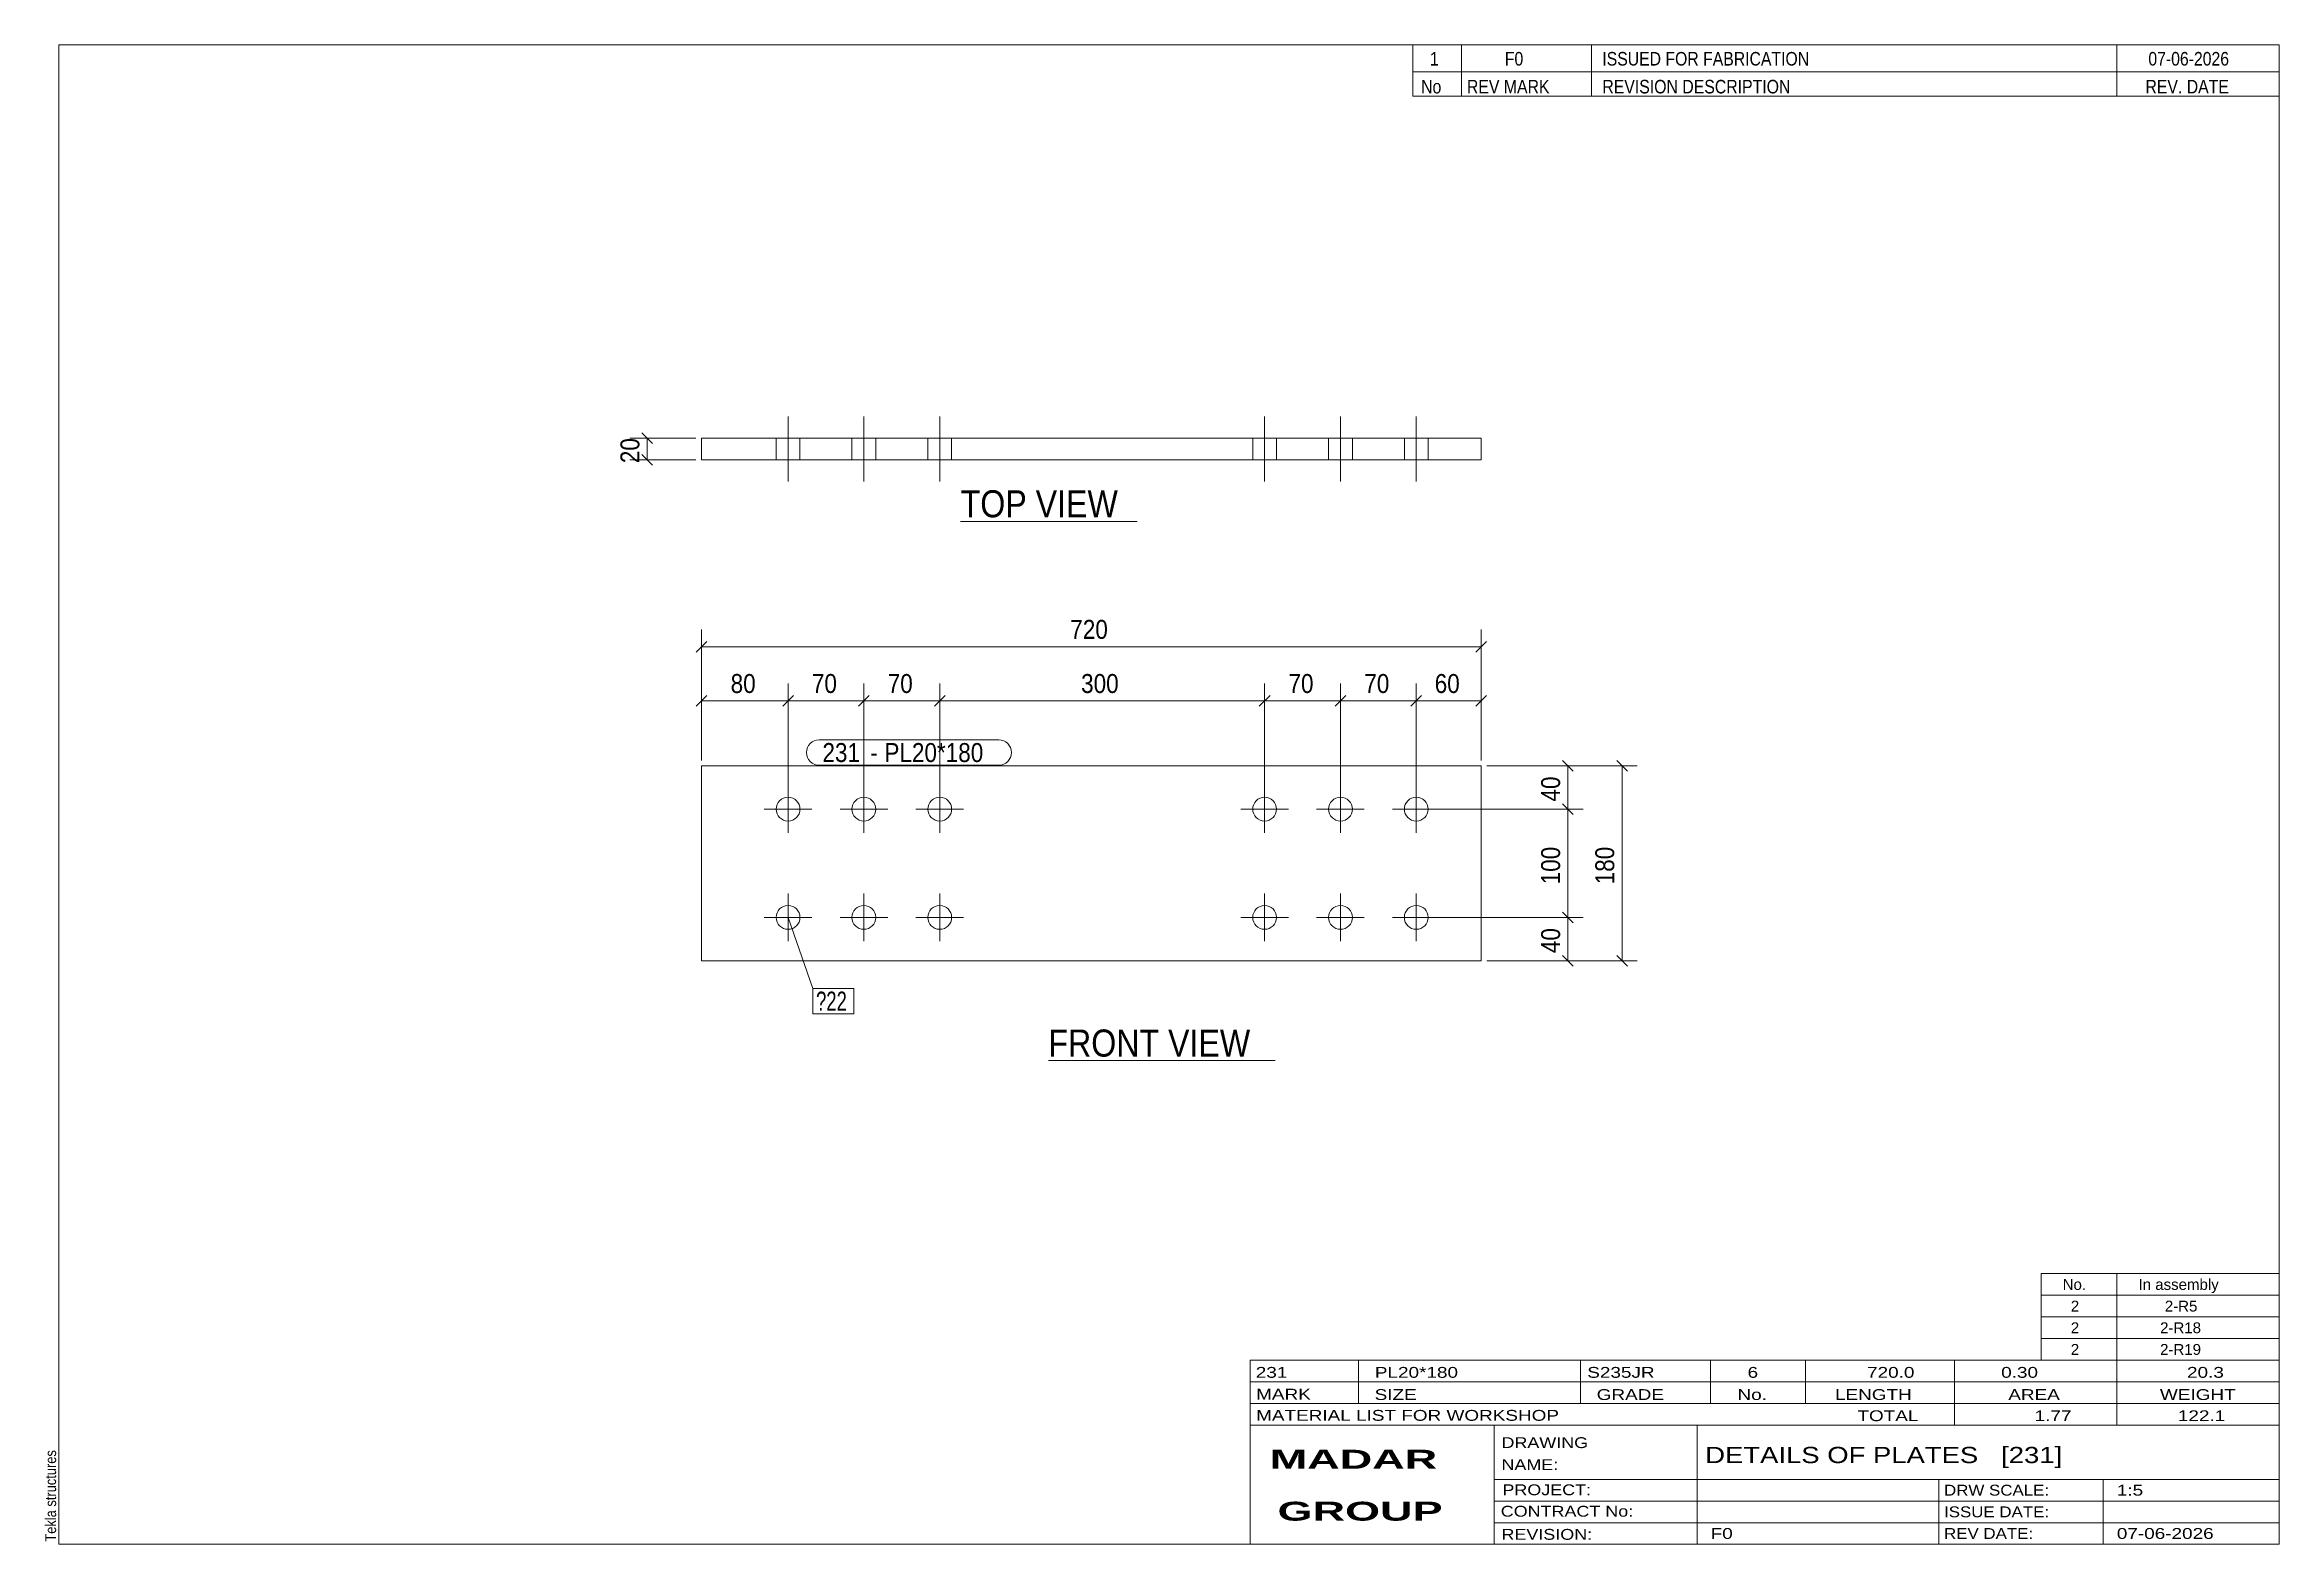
# Model space of a CAD drawing. Header units: millimetres. Extents: x 2 to 415, y 5 to 282.
import ezdxf

# ---------------------------------------------------------------- set-up
doc = ezdxf.new("R2010")
doc.units = ezdxf.units.MM
doc.linetypes.add('XKITLINE00', pattern=[0])
for name, color, linetype, lineweight in [('Bolt', 3, 'Continuous', 0), ('BoltMark', 7, 'Continuous', 0), ('Dimensions', 7, 'Continuous', 0), ('DrawingSheet', 5, 'Continuous', 0), ('OtherObjectType', 7, 'Continuous', 0), ('Part', 2, 'Continuous', 0), ('PartMark', 7, 'Continuous', 0)]:
    doc.layers.add(name, color=color, linetype=linetype, lineweight=lineweight)
doc.styles.add('ARIAL', font='ARIAL.TTF')
doc.styles.add('ARIAL_BOLD', font='ARIALBD.TTF')
doc.styles.add('ARIAL_NARROW', font='ARIALN.TTF')

# ---------------------------------------------------------------- blocks, each defined once
blk = doc.blocks.new('*A1')
at = {"layer": 'Bolt', "color": 3, "linetype": 'XKITLINE00', "lineweight": 0}
for p, q in [((139.65, 145.2), (139.65, 136.4)), ((153.65, 145.2), (153.65, 136.4)), ((167.65, 145.2), (167.65, 136.4)), ((227.65, 145.2), (227.65, 136.4)), ((241.65, 145.2), (241.65, 136.4)), ((255.65, 145.2), (255.65, 136.4)), ((135.25, 140.8), (144.05, 140.8)), ((149.25, 140.8), (158.05, 140.8)), ((163.25, 140.8), (172.05, 140.8)), ((223.25, 140.8), (232.05, 140.8)), ((237.25, 140.8), (246.05, 140.8)), ((251.25, 140.8), (260.05, 140.8)), ((139.65, 125.2), (139.65, 116.4)), ((153.65, 125.2), (153.65, 116.4)), ((167.65, 125.2), (167.65, 116.4)), ((227.65, 125.2), (227.65, 116.4)), ((241.65, 125.2), (241.65, 116.4)), ((255.65, 125.2), (255.65, 116.4)), ((135.25, 120.8), (144.05, 120.8)), ((149.25, 120.8), (158.05, 120.8)), ((163.25, 120.8), (172.05, 120.8)), ((223.25, 120.8), (232.05, 120.8)), ((237.25, 120.8), (246.05, 120.8)), ((251.25, 120.8), (260.05, 120.8))]:
    blk.add_line(p, q, dxfattribs=at)
for centre in [(139.65, 140.8), (153.65, 140.8), (167.65, 140.8), (227.65, 140.8), (241.65, 140.8), (255.65, 140.8), (139.65, 120.8), (153.65, 120.8), (167.65, 120.8), (227.65, 120.8), (241.65, 120.8), (255.65, 120.8)]:
    blk.add_circle(centre, 2.2, dxfattribs=at)
blk = doc.blocks.new('*A2')
at = {"layer": 'Part', "color": 2, "linetype": 'XKITLINE00', "lineweight": 0}
for p, q in [((123.65, 112.8), (123.65, 148.8)), ((123.65, 148.8), (267.65, 148.8)), ((267.65, 148.8), (267.65, 112.8)), ((267.65, 112.8), (123.65, 112.8))]:
    blk.add_line(p, q, dxfattribs=at)
blk = doc.blocks.new('*A3')
at = {"layer": 'Bolt', "color": 3, "linetype": 'XKITLINE00', "lineweight": 0}
for p, q in [((139.65, 213.3), (139.65, 201.3)), ((139.65, 213.3), (139.65, 201.3)), ((153.65, 213.3), (153.65, 201.3)), ((153.65, 213.3), (153.65, 201.3)), ((167.65, 213.3), (167.65, 201.3)), ((167.65, 213.3), (167.65, 201.3)), ((227.65, 213.3), (227.65, 201.3)), ((227.65, 213.3), (227.65, 201.3)), ((241.65, 213.3), (241.65, 201.3)), ((241.65, 213.3), (241.65, 201.3)), ((255.65, 213.3), (255.65, 201.3)), ((255.65, 213.3), (255.65, 201.3)), ((137.45, 209.3), (137.45, 205.3)), ((137.45, 209.3), (137.45, 205.3)), ((141.85, 209.3), (141.85, 205.3)), ((141.85, 209.3), (141.85, 205.3)), ((151.45, 209.3), (151.45, 205.3)), ((151.45, 209.3), (151.45, 205.3)), ((155.85, 209.3), (155.85, 205.3)), ((155.85, 209.3), (155.85, 205.3)), ((165.45, 209.3), (165.45, 205.3)), ((165.45, 209.3), (165.45, 205.3)), ((169.85, 209.3), (169.85, 205.3)), ((169.85, 209.3), (169.85, 205.3)), ((225.45, 209.3), (225.45, 205.3)), ((225.45, 209.3), (225.45, 205.3)), ((229.85, 209.3), (229.85, 205.3)), ((229.85, 209.3), (229.85, 205.3)), ((239.45, 209.3), (239.45, 205.3)), ((239.45, 209.3), (239.45, 205.3)), ((243.85, 209.3), (243.85, 205.3)), ((243.85, 209.3), (243.85, 205.3)), ((253.45, 209.3), (253.45, 205.3)), ((253.45, 209.3), (253.45, 205.3)), ((257.85, 209.3), (257.85, 205.3)), ((257.85, 209.3), (257.85, 205.3))]:
    blk.add_line(p, q, dxfattribs=at)
blk = doc.blocks.new('*A4')
at = {"layer": 'Part', "color": 2, "linetype": 'XKITLINE00', "lineweight": 0}
for p, q in [((123.65, 205.3), (123.65, 209.3)), ((267.65, 209.3), (123.65, 209.3)), ((267.65, 205.3), (267.65, 209.3)), ((267.65, 205.3), (123.65, 205.3))]:
    blk.add_line(p, q, dxfattribs=at)
blk = doc.blocks.new('*A5')
at = {"layer": 'DrawingSheet', "color": 5, "linetype": 'XKITLINE00', "lineweight": 0}
for p, q in [((415, 282), (5, 282)), ((5, 282), (5, 5)), ((415, 5), (415, 282)), ((5, 5), (415, 5))]:
    blk.add_line(p, q, dxfattribs=at)
at = {"layer": 'DrawingSheet', "color": 5, "style": 'ARIAL', "width": 0.85}
blk.add_text('Tekla structures', height=2, rotation=90, dxfattribs=at).set_placement((4.5, 5.5))
blk = doc.blocks.new('*A6')
at = {"layer": 'OtherObjectType', "color": 7, "linetype": 'XKITLINE00', "lineweight": 0}
for p, q in [((371, 55), (415, 55)), ((371, 51), (371, 55)), ((385, 51), (385, 55)), ((415, 51), (415, 55)), ((371, 51), (415, 51)), ((371, 47), (371, 51)), ((385, 47), (385, 51)), ((415, 47), (415, 51)), ((371, 47), (415, 47)), ((371, 43), (371, 47)), ((385, 43), (385, 47)), ((415, 43), (415, 47)), ((371, 43), (415, 43)), ((371, 39), (371, 43)), ((385, 39), (385, 43)), ((415, 39), (415, 43)), ((371, 39), (415, 39))]:
    blk.add_line(p, q, dxfattribs=at)
at = {"layer": 'OtherObjectType', "color": 7, "style": 'ARIAL_NARROW', "width": 1.211571}
for s, p in [('No.', (375, 52)), ('In assembly', (389, 52)), ('2', (376.5, 48)), ('2-R5', (393.86, 48)), ('2', (376.5, 44)), ('2-R18', (392.99, 44)), ('2', (376.5, 40)), ('2-R19', (392.99, 40))]:
    blk.add_text(s, height=2, dxfattribs=at).set_placement(p)
blk = doc.blocks.new('*A7')
at = {"layer": 'OtherObjectType', "color": 7, "linetype": 'XKITLINE00', "lineweight": 0}
for p, q in [((255, 282), (415, 282)), ((415, 282), (255, 282)), ((255, 282), (255, 277)), ((264, 282), (264, 277)), ((288, 282), (288, 277)), ((385, 282), (385, 277)), ((415, 282), (415, 277)), ((255, 277), (415, 277)), ((255, 277), (255, 272.5)), ((255, 277), (415, 277)), ((264, 277), (264, 272.5)), ((288, 277), (288, 272.5)), ((385, 277), (385, 272.5)), ((415, 277), (415, 272.5)), ((415, 272.5), (255, 272.5))]:
    blk.add_line(p, q, dxfattribs=at)
at = {"layer": 'OtherObjectType', "color": 7, "style": 'ARIAL_NARROW'}
for s, width, p in [('1', 1.017001, (258.16, 278.15)), ('F0', 1.017001, (272, 278.15)), ('ISSUED FOR FABRICATION', 1.017001, (290, 278.15)), ('07-06-2026', 1.017001, (390.82, 278.15)), ('No', 1.02, (256.54, 273)), ('REV MARK', 1.02, (265, 273)), ('REVISION DESCRIPTION', 1.02, (290, 273)), ('REV. DATE', 1.02, (390.28, 273))]:
    blk.add_text(s, height=2.5, dxfattribs=dict(at, width=width)).set_placement(p)
blk = doc.blocks.new('*A8')
at = {"layer": 'OtherObjectType', "color": 7, "linetype": 'XKITLINE00', "lineweight": 0}
for p, q in [((225, 39), (415, 39)), ((225, 39), (225, 35)), ((225, 39), (415, 39)), ((245, 35), (245, 39)), ((286, 35), (286, 39)), ((310, 35), (310, 39)), ((327.5, 35), (327.5, 39)), ((355, 35), (355, 39)), ((385, 35), (385, 39)), ((415, 35), (415, 39)), ((225, 35), (415, 35)), ((225, 35), (225, 5)), ((225, 35), (415, 35)), ((245, 31), (245, 35)), ((286, 31), (286, 35)), ((310, 31), (310, 35)), ((327.5, 31), (327.5, 35)), ((355, 31), (355, 35)), ((385, 31), (385, 35)), ((415, 31), (415, 35)), ((225, 31), (415, 31)), ((355, 27), (355, 31)), ((385, 27), (385, 31)), ((415, 27), (415, 31)), ((225, 27), (415, 27)), ((270, 21), (270, 27)), ((307.5, 17), (307.5, 27)), ((415, 21), (415, 27)), ((270, 21), (270, 5)), ((415, 17), (415, 21)), ((270, 17), (415, 17)), ((307.5, 5), (307.5, 17)), ((352.16, 13), (352.16, 17)), ((382.5, 5), (382.5, 17)), ((415, 13), (415, 17)), ((270, 13), (415, 13)), ((352.16, 5), (352.16, 13)), ((415, 9), (415, 13)), ((270, 9), (415, 9)), ((415, 5), (415, 9)), ((225, 5), (415, 5)), ((262.5, 5), (415, 5))]:
    blk.add_line(p, q, dxfattribs=at)
at = {"layer": 'OtherObjectType', "color": 7, "style": 'ARIAL_NARROW'}
for s, height, width, p in [('231', 2, 1.525501, (226.01, 35.76)), ('PL20*180', 2, 1.525501, (248, 35.76)), ('S235JR', 2, 1.525501, (287.22, 35.76)), ('6', 2, 1.525501, (316.82, 35.76)), ('720.0', 2, 1.525501, (338.88, 35.76)), ('0.30', 2, 1.525501, (363.64, 35.76)), ('20.3', 2, 1.525501, (397.96, 35.76)), ('MARK', 2, 1.525501, (226.08, 31.73)), ('SIZE', 2, 1.525501, (247.96, 31.66)), ('GRADE', 2, 1.525501, (288.96, 31.66)), ('No.', 2, 1.525501, (314.96, 31.66)), ('LENGTH', 2, 1.525501, (332.96, 31.66)), ('AREA', 2, 1.525501, (364.96, 31.66)), ('WEIGHT', 2, 1.525501, (392.96, 31.66)), ('MATERIAL LIST FOR WORKSHOP', 2, 1.525501, (226.08, 27.82)), ('TOTAL', 2, 1.525501, (337.1, 27.75)), ('1.77', 2, 1.525501, (369.83, 27.75)), ('122.1', 2, 1.525501, (396.27, 27.75)), ('DRAWING', 2, 1.445, (271.38, 22.78)), ('NAME:', 2, 1.445, (271.38, 18.72)), ('DETAILS OF PLATES   [231]', 3, 1.474651, (309, 20)), ('PROJECT:', 2, 1.445, (271.55, 14.07)), ('DRW SCALE:', 2, 1.36, (353.1, 14)), ('1:5', 2, 1.525501, (385, 14)), ('CONTRACT No:', 2, 1.445, (271.25, 10.11)), ('ISSUE DATE:', 2, 1.36, (353.1, 10)), ('REVISION:', 2, 1.445, (271.38, 5.84)), ('F0', 2, 1.525501, (310, 6)), ('REV DATE:', 2, 1.36, (353.1, 6)), ('07-06-2026', 2, 1.525501, (385, 6))]:
    blk.add_text(s, height=height, dxfattribs=dict(at, width=width)).set_placement(p)
at = {"layer": 'OtherObjectType', "color": 1, "style": 'ARIAL_BOLD', "width": 1.7}
for s, p in [('MADAR ', (228.58, 18.97)), ('GROUP', (230.03, 9.37))]:
    blk.add_text(s, height=3.5, dxfattribs=at).set_placement(p)
blk = doc.blocks.new('*A9')
at = {"layer": 'Dimensions', "color": 7, "linetype": 'XKITLINE00', "lineweight": 0}
for p, q in [((123.65, 149.8), (123.65, 174)), ((267.65, 149.8), (267.65, 174)), ((124.64, 171.79), (122.66, 169.81)), ((123.65, 170.8), (267.65, 170.8)), ((268.64, 171.79), (266.66, 169.81))]:
    blk.add_line(p, q, dxfattribs=at)
at = {"layer": 'Dimensions', "color": 3}
for p in [(123.65, 170.8), (267.65, 170.8)]:
    blk.add_point(p, dxfattribs=at)
at = {"layer": 'Dimensions', "color": 3, "style": 'ARIAL', "width": 0.85}
blk.add_text('720', height=3.5, dxfattribs=at).set_placement((191.76, 172.25))
blk = doc.blocks.new('*A10')
at = {"layer": 'Dimensions', "color": 7, "linetype": 'XKITLINE00', "lineweight": 0}
for p, q in [((124.64, 161.79), (122.66, 159.81)), ((123.65, 149.8), (123.65, 164)), ((140.64, 161.79), (138.66, 159.81)), ((139.65, 141.8), (139.65, 164)), ((123.65, 160.8), (139.65, 160.8))]:
    blk.add_line(p, q, dxfattribs=at)
at = {"layer": 'Dimensions', "color": 3}
for p in [(123.65, 160.8), (139.65, 160.8)]:
    blk.add_point(p, dxfattribs=at)
at = {"layer": 'Dimensions', "color": 3, "style": 'ARIAL', "width": 0.85}
blk.add_text('80', height=3.5, dxfattribs=at).set_placement((129.05, 162.25))
blk = doc.blocks.new('*A11')
at = {"layer": 'Dimensions', "color": 7, "linetype": 'XKITLINE00', "lineweight": 0}
for p, q in [((140.64, 161.79), (138.66, 159.81)), ((139.65, 141.8), (139.65, 164)), ((154.64, 161.79), (152.66, 159.81)), ((153.65, 141.8), (153.65, 164)), ((139.65, 160.8), (153.65, 160.8))]:
    blk.add_line(p, q, dxfattribs=at)
at = {"layer": 'Dimensions', "color": 3}
for p in [(139.65, 160.8), (153.65, 160.8)]:
    blk.add_point(p, dxfattribs=at)
at = {"layer": 'Dimensions', "color": 3, "style": 'ARIAL', "width": 0.85}
blk.add_text('70', height=3.5, dxfattribs=at).set_placement((144.05, 162.25))
blk = doc.blocks.new('*A12')
at = {"layer": 'Dimensions', "color": 7, "linetype": 'XKITLINE00', "lineweight": 0}
for p, q in [((154.64, 161.79), (152.66, 159.81)), ((153.65, 141.8), (153.65, 164)), ((168.64, 161.79), (166.66, 159.81)), ((167.65, 141.8), (167.65, 164)), ((153.65, 160.8), (167.65, 160.8))]:
    blk.add_line(p, q, dxfattribs=at)
at = {"layer": 'Dimensions', "color": 3}
for p in [(153.65, 160.8), (167.65, 160.8)]:
    blk.add_point(p, dxfattribs=at)
at = {"layer": 'Dimensions', "color": 3, "style": 'ARIAL', "width": 0.85}
blk.add_text('70', height=3.5, dxfattribs=at).set_placement((158.05, 162.25))
blk = doc.blocks.new('*A13')
at = {"layer": 'Dimensions', "color": 7, "linetype": 'XKITLINE00', "lineweight": 0}
for p, q in [((168.64, 161.79), (166.66, 159.81)), ((167.65, 141.8), (167.65, 164)), ((228.64, 161.79), (226.66, 159.81)), ((227.65, 141.8), (227.65, 164)), ((167.65, 160.8), (227.65, 160.8))]:
    blk.add_line(p, q, dxfattribs=at)
at = {"layer": 'Dimensions', "color": 3}
for p in [(167.65, 160.8), (227.65, 160.8)]:
    blk.add_point(p, dxfattribs=at)
at = {"layer": 'Dimensions', "color": 3, "style": 'ARIAL', "width": 0.85}
blk.add_text('300', height=3.5, dxfattribs=at).set_placement((193.76, 162.25))
blk = doc.blocks.new('*A14')
at = {"layer": 'Dimensions', "color": 7, "linetype": 'XKITLINE00', "lineweight": 0}
for p, q in [((228.64, 161.79), (226.66, 159.81)), ((227.65, 141.8), (227.65, 164)), ((242.64, 161.79), (240.66, 159.81)), ((241.65, 141.8), (241.65, 164)), ((227.65, 160.8), (241.65, 160.8))]:
    blk.add_line(p, q, dxfattribs=at)
at = {"layer": 'Dimensions', "color": 3}
for p in [(227.65, 160.8), (241.65, 160.8)]:
    blk.add_point(p, dxfattribs=at)
at = {"layer": 'Dimensions', "color": 3, "style": 'ARIAL', "width": 0.85}
blk.add_text('70', height=3.5, dxfattribs=at).set_placement((232.05, 162.25))
blk = doc.blocks.new('*A15')
at = {"layer": 'Dimensions', "color": 7, "linetype": 'XKITLINE00', "lineweight": 0}
for p, q in [((242.64, 161.79), (240.66, 159.81)), ((241.65, 141.8), (241.65, 164)), ((256.64, 161.79), (254.66, 159.81)), ((255.65, 141.8), (255.65, 164)), ((241.65, 160.8), (255.65, 160.8))]:
    blk.add_line(p, q, dxfattribs=at)
at = {"layer": 'Dimensions', "color": 3}
for p in [(241.65, 160.8), (255.65, 160.8)]:
    blk.add_point(p, dxfattribs=at)
at = {"layer": 'Dimensions', "color": 3, "style": 'ARIAL', "width": 0.85}
blk.add_text('70', height=3.5, dxfattribs=at).set_placement((246.05, 162.25))
blk = doc.blocks.new('*A16')
at = {"layer": 'Dimensions', "color": 7, "linetype": 'XKITLINE00', "lineweight": 0}
for p, q in [((256.64, 161.79), (254.66, 159.81)), ((255.65, 141.8), (255.65, 164)), ((268.64, 161.79), (266.66, 159.81)), ((267.65, 149.8), (267.65, 164)), ((255.65, 160.8), (267.65, 160.8))]:
    blk.add_line(p, q, dxfattribs=at)
at = {"layer": 'Dimensions', "color": 3}
for p in [(255.65, 160.8), (267.65, 160.8)]:
    blk.add_point(p, dxfattribs=at)
at = {"layer": 'Dimensions', "color": 3, "style": 'ARIAL', "width": 0.85}
blk.add_text('60', height=3.5, dxfattribs=at).set_placement((259.05, 162.25))
blk = doc.blocks.new('*A17')
at = {"layer": 'Dimensions', "color": 7, "linetype": 'XKITLINE00', "lineweight": 0}
for p, q in [((268.65, 148.8), (296.45, 148.8)), ((292.66, 149.79), (294.64, 147.81)), ((293.65, 112.8), (293.65, 148.8)), ((268.65, 112.8), (296.45, 112.8)), ((292.66, 113.79), (294.64, 111.81))]:
    blk.add_line(p, q, dxfattribs=at)
at = {"layer": 'Dimensions', "color": 3}
for p in [(293.65, 148.8), (293.65, 112.8)]:
    blk.add_point(p, dxfattribs=at)
at = {"layer": 'Dimensions', "color": 3, "style": 'ARIAL', "width": 0.85}
blk.add_text('180', height=3.5, rotation=90.0002, dxfattribs=at).set_placement((292.2, 126.91))
blk = doc.blocks.new('*A18')
at = {"layer": 'Dimensions', "color": 7, "linetype": 'XKITLINE00', "lineweight": 0}
for p, q in [((256.65, 120.8), (286.45, 120.8)), ((282.66, 121.79), (284.64, 119.81)), ((283.65, 112.8), (283.65, 120.8)), ((268.65, 112.8), (286.45, 112.8)), ((282.66, 113.79), (284.64, 111.81))]:
    blk.add_line(p, q, dxfattribs=at)
at = {"layer": 'Dimensions', "color": 3}
for p in [(283.65, 120.8), (283.65, 112.8)]:
    blk.add_point(p, dxfattribs=at)
at = {"layer": 'Dimensions', "color": 3, "style": 'ARIAL', "width": 0.85}
blk.add_text('40', height=3.5, rotation=90.0002, dxfattribs=at).set_placement((282.2, 114.2))
blk = doc.blocks.new('*A19')
at = {"layer": 'Dimensions', "color": 7, "linetype": 'XKITLINE00', "lineweight": 0}
for p, q in [((256.65, 140.8), (286.45, 140.8)), ((282.66, 141.79), (284.64, 139.81)), ((283.65, 120.8), (283.65, 140.8)), ((256.65, 120.8), (286.45, 120.8)), ((282.66, 121.79), (284.64, 119.81))]:
    blk.add_line(p, q, dxfattribs=at)
at = {"layer": 'Dimensions', "color": 3}
for p in [(283.65, 140.8), (283.65, 120.8)]:
    blk.add_point(p, dxfattribs=at)
at = {"layer": 'Dimensions', "color": 3, "style": 'ARIAL', "width": 0.85}
blk.add_text('100', height=3.5, rotation=90.0002, dxfattribs=at).set_placement((282.2, 126.91))
blk = doc.blocks.new('*A20')
at = {"layer": 'Dimensions', "color": 7, "linetype": 'XKITLINE00', "lineweight": 0}
for p, q in [((268.65, 148.8), (286.45, 148.8)), ((282.66, 149.79), (284.64, 147.81)), ((283.65, 140.8), (283.65, 148.8)), ((256.65, 140.8), (286.45, 140.8)), ((282.66, 141.79), (284.64, 139.81))]:
    blk.add_line(p, q, dxfattribs=at)
at = {"layer": 'Dimensions', "color": 3}
for p in [(283.65, 148.8), (283.65, 140.8)]:
    blk.add_point(p, dxfattribs=at)
at = {"layer": 'Dimensions', "color": 3, "style": 'ARIAL', "width": 0.85}
blk.add_text('40', height=3.5, rotation=90.0002, dxfattribs=at).set_placement((282.2, 142.2))
blk = doc.blocks.new('*A21')
at = {"layer": 'BoltMark', "color": 7, "linetype": 'XKITLINE00', "lineweight": 0}
for p, q in [((139.65, 120.8), (144.22, 107.69)), ((144.22, 107.69), (151.8, 107.69)), ((144.22, 102.99), (144.22, 107.69)), ((151.8, 102.99), (151.8, 107.69)), ((144.22, 102.99), (151.8, 102.99))]:
    blk.add_line(p, q, dxfattribs=at)
at = {"layer": 'BoltMark', "color": 3, "style": 'ARIAL_NARROW', "width": 0.85}
blk.add_text('?22', height=3.5, dxfattribs=at).set_placement((144.82, 103.59))
blk = doc.blocks.new('*A22')
at = {"layer": 'PartMark', "color": 7, "linetype": 'XKITLINE00', "lineweight": 0}
for p, q in [((145.4, 153.6), (178.55, 153.6)), ((145.4, 148.9), (178.55, 148.9))]:
    blk.add_line(p, q, dxfattribs=at)
for centre, start, end in [((145.4, 151.25), 90, 270), ((178.55, 151.25), 270, 90)]:
    blk.add_arc(centre, 2.35, start, end, dxfattribs=at)
at = {"layer": 'PartMark', "color": 1, "style": 'ARIAL', "width": 0.85}
blk.add_text('231', height=3.5, dxfattribs=at).set_placement((146, 149.5))
at = {"layer": 'PartMark', "color": 3, "style": 'ARIAL', "width": 0.85}
for s, p in [('PL20*180', (157.44, 149.5)), ('-', (154.84, 149.5))]:
    blk.add_text(s, height=3.5, dxfattribs=at).set_placement(p)
blk = doc.blocks.new('*A23')
at = {"layer": 'OtherObjectType', "color": 7, "linetype": 'XKITLINE00', "lineweight": 0}
blk.add_line((187.72, 94.34), (229.58, 94.34), dxfattribs=at)
at = {"layer": 'OtherObjectType', "color": 3, "style": 'ARIAL', "width": 0.85}
blk.add_text('FRONT VIEW', height=5, dxfattribs=at).set_placement((187.72, 95.09))
blk = doc.blocks.new('*A24')
at = {"layer": 'Dimensions', "color": 7, "linetype": 'XKITLINE00', "lineweight": 0}
for p, q in [((122.65, 209.3), (110.45, 209.3)), ((112.66, 210.29), (114.64, 208.31)), ((113.65, 205.3), (113.65, 209.3)), ((122.65, 205.3), (110.45, 205.3)), ((112.66, 206.29), (114.64, 204.31))]:
    blk.add_line(p, q, dxfattribs=at)
at = {"layer": 'Dimensions', "color": 3}
for p in [(113.65, 209.3), (113.65, 205.3)]:
    blk.add_point(p, dxfattribs=at)
at = {"layer": 'Dimensions', "color": 3, "style": 'ARIAL', "width": 0.85}
blk.add_text('20', height=3.5, rotation=90.0002, dxfattribs=at).set_placement((112.2, 204.7))
blk = doc.blocks.new('*A25')
at = {"layer": 'OtherObjectType', "color": 7, "linetype": 'XKITLINE00', "lineweight": 0}
blk.add_line((171.52, 193.95), (204.13, 193.95), dxfattribs=at)
at = {"layer": 'OtherObjectType', "color": 3, "style": 'ARIAL', "width": 0.85}
blk.add_text('TOP VIEW', height=5, dxfattribs=at).set_placement((171.52, 194.7))

msp = doc.modelspace()

# ---------------------------------------------------------------- block references
at = {"lineweight": 0}
for name in ['*A5', '*A7', '*A3', '*A24', '*A4', '*A25', '*A9', '*A10', '*A11', '*A12', '*A13', '*A14', '*A15', '*A16', '*A22', '*A2', '*A20', '*A17', '*A1', '*A19', '*A21', '*A18', '*A23', '*A6', '*A8']:
    msp.add_blockref(name, (0, 0), dxfattribs=at)

doc.saveas('drawing.dxf')
